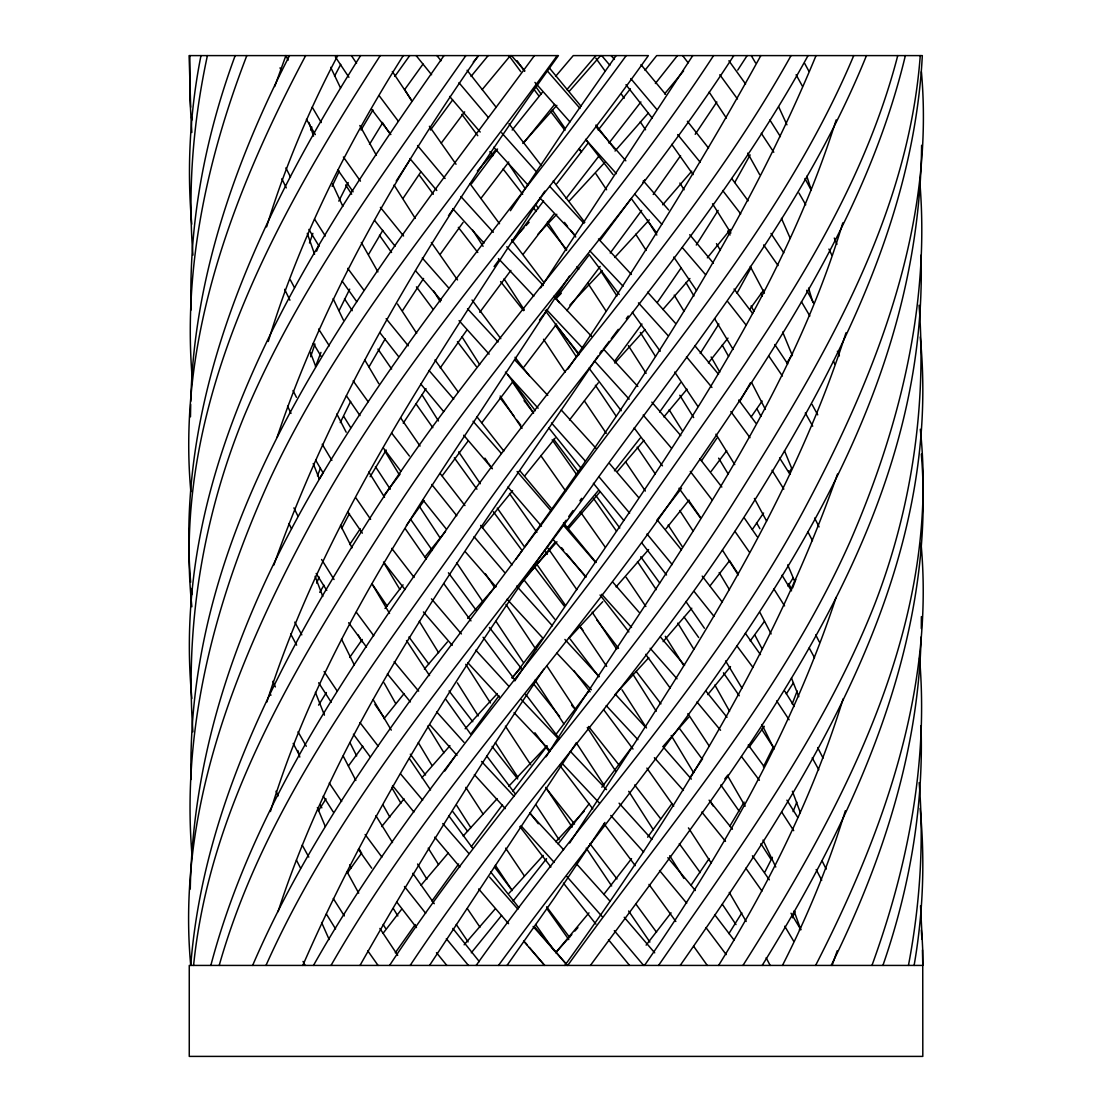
<?xml version="1.0" encoding="UTF-8"?>
<svg xmlns="http://www.w3.org/2000/svg" width="1112" height="1112" viewBox="0 0 1112 1112"><rect width="100%" height="100%" fill="white"/><g stroke="black" fill="none" stroke-linecap="round" stroke-linejoin="round"><path stroke-width="1.5" d="M921.375 616.618L921.292 628.502M921.612 145.297C918.29 471.085 679.043 718.922 498.482 965.424M190.486 416.805L190.694 404.365M190.263 889.058C196.588 557.293 442.937 307.148 626.209 55.6M189.888 55.6L189.777 95.66L191.834 132.495M190.777 401.265C193.724 279.904 234.479 162.672 289.523 55.6M921.111 636.967C918.387 751.809 881.802 863.218 831.178 965.424M360.622 55.6C261.667 212.267 174.792 391.938 190.666 582.285M200.98 55.6C189.971 110.991 186.774 167.926 191.764 224.179M920.263 55.6C907.823 221.288 818.946 367.043 732.502 504.25C629.906 666.547 495.007 805.144 389.575 965.424M193.585 965.424C210.446 799.028 302.798 654.301 390.91 516.76C494.798 355.395 629.489 216.673 733.795 55.6M914.106 965.424C923.099 913.661 925.184 860.716 920.111 808.424M908.448 965.424C919.888 905.293 924.114 843.674 919.151 782.612M207.402 55.6C193.321 120.986 187.594 188.373 192.946 255.121M905.363 55.6C865.998 219.954 767.836 360.955 673.274 497.981C563.798 657.206 427.314 797.109 331.015 965.424M897.745 55.6C854.711 221.635 747.667 359.579 651.451 497.995C541.808 655.997 408.271 797.234 313.487 965.424M210.835 965.424C254.245 800.918 355.117 660.625 451.013 523.015C560.976 364.722 696.849 224.707 791.035 55.6M219.203 965.424C267.005 796.859 378.692 657.901 477.562 516.76C586.371 362.067 716.879 222.275 808.049 55.6M268.256 341.467C299.072 240.275 346.735 144.782 403.267 55.6M846.01 332.78C786.837 518.387 674.914 681.072 569.692 842.979M845.37 810.704C829.024 863.996 807.743 915.76 782.459 965.424M266.588 226.904C284.686 167.69 308.844 110.366 337.714 55.6M266.81 702.145C325.19 518.484 436.96 358.356 540.321 197.825M843.146 698.822C814.095 792.856 770.463 881.969 718.588 965.424M842.799 222.859C783.779 420.169 654.064 585.093 546.075 756.785M270.425 811.551C311.443 675.971 385.753 554.068 463.829 437.058L569.427 276.123M836.182 119.874C770.588 328.248 633.631 501.303 514.814 680.878M836.113 597.339C792.592 729.361 723.453 851.57 644.501 965.424M310.637 356.743L314.96 343.997M277.166 437.058C323.078 300.073 395.844 173.555 478.41 55.6L189.096 55.6L190.694 107.183M309.483 243L312.875 233.367M278.042 911.687C344.928 705.759 479.105 533.093 598.256 355.715M882.914 965.424C909.533 888.571 923.808 807.062 920.986 725.622M273.83 565.105C338.854 380.596 444.73 213.587 558.433 55.6L478.702 55.6L473.267 62.063M837.503 474.018C775.203 651.785 674.497 813.331 564.854 965.424M274.706 86.527L285.895 55.6M837.266 950.691L832.096 965.424M871.961 965.424C907.545 867.416 928.506 762.415 919.513 657.887M235.174 55.6C205.247 136.734 188.512 223.29 191.139 309.942M315.433 366.835L320.951 352.393M797.207 690.927L792.217 703.91M246.822 55.6C207.263 158.126 182.882 268.659 192.293 378.97M792.606 587.998L795.803 579.56M310.693 130.048L311.846 127.032M317.462 475.825L320.367 468.347M796.831 802.141L793.064 811.607M316.628 251.173L318.532 246.377M799.389 929.841L800.64 926.713M316.642 583.133L319.144 577.031M792.439 917.803L795.01 911.548M866.457 55.6C803.128 211.975 695.111 343.9 597.005 479.175C484.137 639.15 346.583 784.863 265.99 965.424M816.027 55.6C743.038 232.477 636.328 392.647 524.53 546.965L497.259 508.073M853.738 55.6C787.588 212.948 674.192 342.913 574.348 479.23C462.119 637.301 330.028 785.517 252.632 965.424M302.798 965.424C371.908 806.867 465.261 660.25 566.119 520.221M332.113 186.343L339.313 171.109M340.258 422.63L350.641 401.46M773.549 746.472L763.402 766.877M339.118 310.582L349.71 289.148M338.799 201.119L348.195 182.549M772.395 857.31L764.917 871.989M815.61 965.424C882.038 835.696 934.803 691.372 921.014 543.337M341.606 528.589L349.474 513.522M334.531 76.172L340.731 64.385M305.661 55.6C234.868 188.998 176.752 337.951 190.861 491.712M751.003 267.742L737.061 293.165M750.141 154.915L734.712 182.549M444.008 55.6C311.819 244.014 168.496 456.559 191.876 698.461M760.83 55.6C701.783 163.186 636.356 267.102 568.023 368.989M369.031 366.835L385.252 338.729M750.447 382.848L739.786 401.46M360.01 965.424C417.25 864.219 479.355 765.862 543.851 669.146M368.586 254.384L382.792 230.365M744.123 802.141L729.667 826.438M361.025 130.048L372.965 109.949M370.115 476.714L386.198 450.054M789.061 472.767L792.022 467.749M319.728 592.335L323.967 585.204M369.504 144.351L382.514 123.057M792.536 353.755L786.935 362.915M319.227 479.133L323.036 472.878M318.574 705.133L326.4 692.54M741.857 912.855L728.888 933.607M718.13 210.404L696.265 245.043M718.866 323.995L700.212 353.463M762.165 965.424C856.601 812.789 936.526 637.857 921.334 454.057M793.287 577.698L788.005 586.177M742.955 965.424C843.911 805.769 941.225 624.722 920.305 429.26M318.449 810.717L326.011 798.847M793.412 682.796L786.309 693.93M396.233 181.02L409.577 160.434M380.248 55.6C274.414 219.078 170.609 404.698 191.876 606.749M402.558 310.582L423.589 278.445M403.225 423.185L426.063 388.644M747.125 55.6L737.742 70.098M599.896 353.185L601.55 350.655M510.408 210.696L566.814 126.24L616.117 55.6M692.776 55.6L540.668 287.855M575.613 743.942L429.538 965.424M604.914 822.449L554.249 898.121L507.002 965.424M402.989 198.45L420.739 172.082M713.57 55.6C607.43 218.355 470.404 358.439 366.849 523.015C281.795 657.498 203.468 803.893 190.736 965.424C176.196 808.688 237.954 658.04 311.179 523.015C402.474 352.782 537.499 212.448 648.379 55.6L573.25 55.6L555.555 76.422M716.906 438.142L701.491 460.827M702.603 758.731L689.899 777.747M716.865 101.956L695.195 134.316M709.122 858.645L691.011 885.249M349.682 544.505L360.26 528.812M541.224 196.49L544.824 191.111M410.161 965.424C517.275 803.559 654.12 663.447 756.091 497.981C839.435 363.693 913.925 216.34 922.321 55.6L656.664 55.6L645.002 70.264M681.225 267.742L657.248 302.547M763.583 513.021L752.379 529.381M762.123 401.043L751.156 416.917M440.241 367.905L466.665 330.389M349.668 657.442L362.29 639.456M680.572 155.68L653.217 194.475M680.197 965.424C808.452 781.388 943.282 571.818 920.236 337.005M347.319 873.115L361.567 853.112M444.814 770.963L456.24 754.645M394.829 76.422L409.716 55.6M404.643 89.627L423.046 64.037M516.024 559.141L521.973 550.621M680.447 382.848L659.638 412.065M406.436 525.337L424.033 500.622M658.554 965.424C738.173 849.929 823.088 735.463 874.796 604.011C911.34 509.31 926.796 406.422 919.054 305.188M440.157 254.384L463.106 222.386M395.288 952.789L415.221 924.558M579.908 500.775L581.618 498.343M763.624 290.107L749.613 309.511M672.037 803.489L647.629 837.211M465.872 55.6C385.197 171.317 298.739 285.409 244.056 416.43C203.426 515.843 185.023 624.652 192.918 731.863M448.497 215.714L453.237 209.028M568.705 516.58L573.014 510.505M431.915 901.067L458.63 863.982M764.305 726.317L749.001 747.347M430.455 130.048L452.612 99.969M764.431 621.344L750.197 640.943M641.958 323.995L614.394 361.483M348.431 765.959L362.832 746.249M643.014 182.354L644.946 179.685M470.807 734.226L498.968 695.792M476.144 965.424C585.704 811.26 718.255 672.565 806.951 504.25C877.132 371.797 934.942 224.402 921.417 71.724M641.693 210.404L610.21 253.049M441.269 143.087L464.649 111.867M479.772 312.291L510.894 270.397M534.427 55.6C377.135 269.785 184.787 497.314 191.055 779.498M590.416 965.424C743.956 755.715 929.173 530.799 921.014 255.121M557.168 55.6C457.644 193.863 342.413 323.522 269.938 479.175C216.882 595.921 181.353 724.44 191.889 853.641M471.557 183.689L497.537 149.008M630.365 199.687L600.508 239.789M471.349 846.607L502.457 804.866M632.367 746.472L601.814 787.24M567.718 965.424C666.519 827.787 780.527 697.919 850.013 541.78C898.704 429.774 929.771 307.12 919.999 184.286M494.103 266.532L499.066 259.833M384.418 494.854L400.111 474.087M442.201 475.825L468.36 440.672M626.264 318.685L628.238 316.016M726.734 450.68L711.166 471.391M671.05 912.855L646.128 945.144M512.09 242.444L543.546 201.008M600.188 266.407L566.814 310.582M481.899 422.63L511.951 382.848M385.016 608.5L403.058 584.856M618.286 329.347L611.252 338.673M512.173 678.125L541.85 639.136M681.531 488.251L656.733 520.388M589.207 690.58L556.097 734.254M480.87 198.45L508.754 161.977M588.387 255.843L555.819 298.655M524.1 366.835L556.639 323.995M609.223 341.328L603.149 349.307M512.674 791.341L546.756 746.513M383.042 933.329L401.654 909.241M729.514 560.768L710.082 585.802M631.547 858.645L603.733 894.493M523.071 254.356L553.776 214.38M539.515 320.02L545.631 312.013M598.27 382.848L569.511 419.988M640.151 438.142L614.477 470.835M556.848 183.675L588.415 142.684M589.388 803.489L558.085 843.925M566.105 198.45L599.229 155.68M608.973 143.1L640.915 101.956M727.985 338.104L708.413 362.915M598.187 130.048L630.393 88.779M546.576 858.645L513.105 901.067M512.173 130.048L542.225 92.491M381.694 826.577L404.059 798.847M724.76 778.956L727.873 775.008M655.371 83.497L677.444 55.6M730.431 229.433L707.343 257.831M689.037 500.066L665.991 528.77M730.501 666.602L707.774 694.625M523.53 143.087L554.638 104.431M384.015 718.63L404.087 693.596M424.659 557.348L445.481 531.425M555.166 438.142L524.794 475.825M501.595 915.468L471.307 952.789M522.765 581.59L554.679 542.698M471.029 76.422L488.168 55.6M482.149 89.627L510.408 55.6M482.33 527.811L512.59 490.726M588.985 912.855L555.611 952.789L571.846 934.483M683.602 70.918L664.615 93.881M687.035 389.172L663.878 416.917M598.187 490.726L567.148 527.811M421.087 885.152L448.164 853.112M691.789 608.222L663.099 641.652M566.884 89.627L595.879 55.6M691.761 171.165L662.752 204.803M424.409 669.049L447.399 641.93M648.63 549.578L616.076 586.886M464.135 944.811L494.896 909.241M599.702 492.227L568.288 528.77M617.466 471.391L643.973 440.38M648.393 112.993L615.047 151.023M421.837 777.788L449.957 745.693M689.913 278.486L662.877 309.511M467.679 618.425L495.813 586.093M688.759 717.129L663.099 746.402M600.633 55.6L569.261 91.337M496.23 149.369L477.368 170.942M556.959 541.78L528.019 574.515M574.89 931.036L577.92 927.603M556.848 105.348L522.848 143.434M463.176 836.029L497.175 798.666M509.115 893.172L543.24 855.406M645.043 329.541L614.811 363.096M648.81 657.678L614.992 694.541M649.325 219.815L614.686 257.47M465.163 728.777L497.314 693.596M604.845 162.366L569.344 200.911M602.76 601.689L568.857 638.496M512.006 677.639L521.069 667.812M555.805 841.728L584.273 811.093M526.018 225.611L529.131 222.275M512.535 240.081L523.933 227.849M508.74 786.253L547.076 745.693M556.806 214.268L537.958 234.243M602.245 270.744L569.858 305.077M556.042 298.767L561.31 293.248M543.407 285.506L506.766 246.739M553.915 296.556L591.64 336.408M558.572 738.938L521.389 699.656M570.345 751.337L606.499 789.631M550.301 750.934L514.05 712.639M575.154 235.341L539.612 197.575M589.819 250.839L623.081 286.229M563.145 764.458L599.257 802.947M533.829 296.195L498.426 258.568M546.395 309.511L582.994 348.529M591.348 689.76L556.931 653.175M606.207 705.592L637.899 739.647M529.91 813.358L563.603 849.693M514.078 796.4L481.552 761.456M598.492 238.969L631.394 274.442M583.981 223.387L549.773 186.413M604.108 349.724L637.843 386.462M514.634 359.718L547.771 395.399M543.212 638.496L507.086 599.215M499.357 697.002L467.707 662.599M498.12 341.954L467.526 308.733M508.684 686.076L475.769 650.131M493.325 232.283L460.882 196.532M594.406 360.858L629.17 399.152M484.026 243.083L452.779 208.708M619.078 803.184L651.924 839.449M528.186 185.273L493.631 147.229M561.226 409.98L596.115 448.386M598.937 676.416L564.896 639.456M638.469 302.853L667.839 335.379M615.881 694.819L644.877 726.525M610.78 815.457L643.612 852.056M505.334 808.632L474.337 774.619M552.442 625.861L516.635 586.093M520.944 825.716L554.221 862.412M647.573 292.136L675.429 323.258M576.127 863.398L610.085 901.207M463.954 742.316L436.627 711.847M505.404 372.089L538.152 408.215M535.664 170.942L501.665 132.787M489.141 354.13L459.061 320.631M654.37 757.689L683.435 790.465M616.382 173.667L585.815 139.639M634.896 194.225L661.779 224.249M551.482 422.977L585.301 461.021M631.547 627.474L601.745 594.294M448.497 287.716L422.31 258.012M586.274 576.989L552.845 539.181M495.994 586.886L465.65 552.164M457.018 755.423L430.122 725.01M569.942 121.889L534.928 82.399M650.145 648.282L677.027 678.793M663.113 746.819L691.358 779.109M566.62 876.256L602.287 916.747M651.84 402.127L680.808 435.626M452.25 645.349L423.408 611.947M489.627 877.132L517.942 909.241M533.135 926.449L567.412 965.424M473.031 421.226L501.373 453.501M595.726 126.393L625.847 160.809M524.822 70.918L511.437 55.6M609.737 463.773L638.58 497.467M441.228 300.448L415.554 270.744M461.397 633.923L431.456 598.84M468.541 853.112L442.757 823.547M580.019 108.434L547.465 71.098M643.278 180.769L668.632 209.973M480.203 132.036L449.609 96.438M643.167 415.026L671.412 448.094M612.99 582.354L639.011 612.225M453.738 399.138L429.037 370.477M595.559 562.366L564.243 526.198M504.542 572.374L474.032 536.665M624.221 917.275L654.718 952.831M566.314 964.16L534.816 927.158M682.268 247.517L705.495 274.608M517.094 471.502L550.732 510.505M541.516 526.157L507.92 487.014M523.599 941.086L544.658 965.424L529.395 947.48M436.78 190.5L409.925 158.585M508.559 923.697L478.647 888.961M667.839 857.686L695.361 890.503M611.113 55.6L614.408 59.436M488.307 117.427L458.964 82.705M598.798 476.589L629.642 513.118M660.431 636.995L684.561 665.351M614.297 930.661L643.626 965.424M445.106 178.518L417.542 145.547M601.661 55.6L609.862 65.247M686.479 356.799L711.944 387.435M492.394 468.791L463.718 435.237M422.657 800.167L400.556 773.855M630.768 78.577L656.58 109.171M549.258 67.818L580.978 106.21M694.75 345.596L718.547 374.299M659.527 870.487L686.716 903.236M459.909 867.026L434.722 837.155M696.946 701.936L720.548 730.264M418.654 691.136L394.135 661.668M410.397 701.936L387.379 673.914M689.732 234.701L713.404 263.183M551.024 508.031L520.055 470.974M640.971 64.635L665.56 94.298M443.716 411.621L420.697 383.904M525.072 942.309L527.227 944.894M403.587 235.994L380.387 207.36M563.492 522.89L596.046 562.463M468.444 965.424L446.315 938.695M408.299 345.832L386.128 318.685M561.546 547.674L563.617 550.176M479.369 961.644L452.834 928.437M646.989 533.982L672.232 564.604M566.592 553.776L585.385 576.725M701.797 812.038L725.497 841.353M709.095 800.167L732.447 829.218M629.559 965.424L608.5 939.723M677.667 134.58L700.296 162.366M431.609 74.754L416.124 55.6M658.04 520.972L681.336 549.731M593.377 483.289L623.749 520.388M446.079 528.77L423.033 500.066M413.914 812.038L392.522 785.558M446.815 965.424L436.474 952.678M395.135 246.225L374.549 220.371M705.995 691.136L727.012 717.309M456.782 515.732L431.72 484.457M581.187 468.347L548.8 427.911M518.859 907.628L490.726 871.989M625.973 84.721L652.174 118.081M694.402 591.82L714.057 616.437M436.905 55.6L441.047 60.771M699.754 458.63L721.841 487.056M503.861 451.055L476.798 416.625M404.99 589.541L383.515 562.019M595.893 924.086L563.409 883.081M425.674 913.258L404.462 886.486M687.383 121.264L708.539 148.091M556.111 325.121L577.753 352.323M559.628 716.489L533.857 684.214M727.846 301.741L746.11 325.093M566.8 249.839L546.784 224.707M600.049 595.003L628.864 631.95M480.648 525.378L512.132 564.91M546.645 788.853L574.529 824.048M571.637 705.203L573.778 707.899M588.554 726.483L619.398 765.459M585.565 139.32L613.073 174.612M467.082 70.264L496.299 107.447M533.148 207.485L536.29 211.461M523.613 310.679L500.595 281.572M641.638 542.698L666.519 574.987M398.43 356.368L380.054 332.891M521.042 668.048L489.391 627.488M414.123 577.42L391.716 548.369M378.233 746.249L359.968 722.578M523.738 579.56L554.763 619.148M464.941 505.571L440.116 473.448M517.692 778.928L492.088 746.402M722.647 190.5L740.717 213.893M595.949 125.017L614.547 149.008M522.723 194.239L503.097 168.996M690.288 471.391L712.222 500.066M416.472 927.561L396.65 901.874M714.613 914.592L734.031 940.029M390.785 134.58L371.547 109.171M702.214 576.113L722.383 602.287M535.317 410.731L507.725 374.841M409.424 456.059L391.646 433.082M734.031 289.009L752.699 313.528M477.785 252.48L458.352 227.348M529.368 375.828L515.023 357.286M579.741 626.125L582.91 630.198M634.646 784.961L660.681 818.821M589.888 843.66L617.007 878.939M472.795 721.73L449.067 690.941M508.99 123.766L541.266 165.521M550.899 867.026L519.832 826.55M398.346 121.264L379.081 95.576M524.044 400.64L525.962 403.128M526.921 404.365L533.635 413.066M573.75 670.564L590.111 691.872M538.305 823.756L529.965 812.955M553.178 181.02L584.815 222.386M564.465 222.358L567.537 226.361M570.609 230.351L575.738 237.009M741.495 756.563L759.399 780.276M564.27 606.137L534.149 566.592M705.939 927.561L726.219 954.61M579.282 149.022L581.326 151.691M618.55 648.379L596.685 619.759M570.22 639.136L598.937 676.86M564.979 130.368L550.774 111.686M489.85 151.691L492.894 155.694M636.217 671.439L660.959 703.854M515.426 794.024L486.75 756.007M373.771 635.758L356.327 612.225M738.743 400.028L755.91 423.213M554.207 295.987L559.308 302.659M544.018 282.601L511.562 239.789M476.297 366.515L457.421 341.662M363.971 290.288L347.708 268.353M559.086 738.34L525.754 694.402M549.384 751.795L534.886 732.725M559.767 765.403L592.849 808.924M588.999 254.356L619.217 294.499M578.838 354.797L545.255 310.582M588.985 368.169L621.205 410.731M736.853 645.836L752.991 667.478M500.817 338.673L472.016 299.99M553.637 439.24L578.143 471.724M499.983 397.679L514.189 416.43M400.904 471.391L383.432 448.094M682.657 55.6L688.12 62.828M730.82 411.537L750.002 437.683M546.617 906.794L569.58 937.333M517.01 420.197L520.791 425.201M603.566 709.567L632.992 749.029M475.908 609.821L448.428 572.791M366.473 647.059L348.64 622.748M381.902 857.116L365.125 834.514M634.132 427.911L662.474 465.845M515.203 680.377L483.039 637.245M604.108 823.839L635.258 865.678M510.714 888.627L494.52 867.054M452.792 811.565L467.554 831.22M369.976 756.563L353.407 734.198M631.199 198.45L656.705 233.034M533.677 88.988L538.681 95.66M477.757 135.706L461.883 114.355M679.001 727.79L701.144 757.661M522.028 550.44L493.38 511.756M433.11 309.344L416.444 286.854M748.251 744.943L763.638 765.959M472.447 847.942L448.706 815.652M719.812 74.754L737.478 98.982M731.738 178.518L748.14 200.827M499.538 223.734L470.015 183.689M433.346 194.239L419.683 175.64M645.697 654.329L670.188 688.106M545.519 551.76L547.382 554.262M595.851 495.493L619.815 528.019M636.036 904.264L656.553 932.231M428.773 664.003L408.966 636.967M520.736 71.627L508.921 55.6M457.935 391.674L434.973 359.94M425.576 775.022L410.314 754.2M728.902 60.771L745.582 83.984M360.455 181.145L343.386 157M679.279 843.66L700.268 872.628M679.015 488.251L700.421 517.928M470.974 620.885L443.771 583.578M517.108 60.715L518.984 63.287M632.297 312.291L660.236 351.253M368.169 401.752L353.143 380.874M648.991 884.415L675.846 921.473M595.81 58.158L605.067 71.001M519.916 64.566L524.572 71.001M640.734 556.751L659.625 582.91M752.435 855.781L769.351 879.801M476.937 489.21L454.308 457.824M470.723 734.226L446.009 699.587M745.804 868.18L761.984 891.073M434.264 903.695L412.802 873.309M671.717 144.351L693.082 174.612M356.771 301.741L342.121 281.072M646.864 768.1L673.733 806.2M763.638 244.932L778.066 265.573M745.346 633.284L760.469 654.62M568.788 939.584L546.812 908.518M554.096 950.593L535.553 924.461M353.13 191.806L337.826 169.914M371.7 868.18L358.384 849.387M456.031 164.242L429.385 126.281M457.518 279.932L431.345 242.458M684.088 617.035L698.656 637.496M693.568 946.187L707.274 965.424M535.72 86.527L541.266 94.325M391.563 252.48L379.47 235.285M720.826 784.961L739.035 810.995M432.359 550.44L410.578 519.262M685.868 601.481L704.424 628.238M576.252 474.018L552.136 439.782M432.832 427.703L416.027 403.92M420.058 446.051L400.695 417.931M378.066 965.424L367.711 950.732M734.935 531.369L749.418 552.164M593.474 498.357L616.507 531.161M565.674 491.031L540.752 455.545M580.283 511.728L605.053 546.909M370.63 519.332L355.923 497.94M362.359 533.148L347.653 511.77M509.505 493.492L536.874 532.384M537.388 565.105L565.438 605.275M426.257 559.03L405.213 528.631M744.553 518.345L757.147 536.665M547.994 548.188L576.85 589.68M359.996 415.596L346.36 395.761M384.252 717.838L374.869 704.382M673.775 257.053L696.501 290.496M552.317 110.032L565.118 128.464M688.773 500.497L700.032 516.76M769.017 356.368L782.403 376.023M723.453 672.788L739.258 695.764M391.632 369.003L377.955 349.112M621.497 94.325L624.207 98.245M488.279 463.037L491.657 467.93M387.198 606.137L372.965 585.162M430.552 789.951L409.466 758.731M397.721 955.319L379.873 928.437M484.915 458.158L487.445 461.827M480.342 483.72L458.7 451.861M649.894 942.059L628.627 911.006M468.11 941.906L456.24 924.461M341.676 801.488L329.277 783.057M674.706 372.061L697.947 406.519M385.892 127.699L390.465 134.371M533.301 412.649L512.173 381.527M479.981 927.199L467.276 908.518M626.098 577.239L645.863 606.499M522.014 428.398L500.192 395.997M709.136 92.087L726.386 118.081M774.8 344.539L787.727 363.985M637.468 561.588L656.288 589.68M687.883 713.64L709.386 746.305M579.199 625.389L606.665 666.394M337.256 691.136L324.078 671.509M579.658 149.675L581.465 152.344M637.134 447.135L655.343 474.018M625.472 461.688L645.349 491.031M606.248 433.346L584.453 401.015M382.264 122.362L384.988 126.365M348.932 77.298L335.337 56.879M722.327 904.264L735.991 924.6M524.35 875.908L505.64 848.15M411.398 99.969L392.327 71.502M616.27 416.361L595.365 385.266M592.168 612.184L616.715 649.186M611.669 885.972L586.246 848.15M776.621 700.894L789.103 719.756M485.402 573.778L494.451 587.233M429.552 675.609L406.505 640.568M512.243 890.573L495.34 865.289M770.977 233.409L783.807 252.841M640.276 121.861L645.572 129.784M416.68 333.35L397.512 303.993M505.988 604.414L535.817 649.186M482.775 601.606L456.601 562.672M761.289 133.301L773.799 152.274M595.865 173.694L606.596 189.777M508.087 163.005L525.045 188.428M688.453 827.898L711.207 862.995M495.966 621.302L523.21 662.279M572.166 827.119L545.658 787.365M331.237 702.284L318.657 682.796M536.679 205.901L538.472 208.583M559.072 839.699L536.179 805.171M547.438 222.052L566.244 250.409M576.127 356.424L555.236 324.885M565.202 372.117L543.504 339.257M440.408 538.417L419.71 506.863M390.27 489.21L375.439 466.609M668.131 525.072L682.462 546.909M351.406 55.6L356.549 63.342M325.343 235.994L314.529 219.106M535.011 680.127L563.909 723.968M576.961 266.644L578.754 269.354M781.68 812.038L793.704 830.664M546.729 665.699L575.752 709.873M530.716 764.778L505.418 726.15M587.65 282.893L606.248 311.374M679.724 510.505L693.193 531.161M415.262 218.383L394.051 185.009M351.684 194.239L345.637 184.94M576.169 742.607L604.094 785.225M729.389 560.504L737.52 572.958M761.539 729.083L773.313 747.278M517.817 777.232L495.327 742.607M524.35 310.012L504.056 278.834M352.24 310.679L344.498 298.767M587.275 727.484L615.853 771.422M329.319 345.832L318.602 329.027M482.983 813.887L465.803 787.365M712.528 203.774L730.89 233.034M601.175 271.592L616.979 295.987M722.48 550.176L738.243 574.987M621.983 689.76L646.503 727.957M635.73 234.201L646.155 250.409M779.582 457.908L789.033 472.878M760.914 843.66L770.602 858.756M769.865 119.985L780.402 136.623M772.02 470.265L783.821 489.113M773.91 588.999L784.572 605.901M786.921 800.167L797.693 817.32M479.633 364.555L461.925 336.727M344.331 915.927L333.28 898.524M628.349 345.596L646.114 373.382M438.448 420.962L422.004 394.746M628.725 791.341L653.314 829.774M490.42 702.965L465.747 664.323M483.081 246.35L472.711 230.142M665.296 636.286L683.38 665.032M632.742 673.983L656.261 711.249M334.045 579.505L321.604 559.503M470.876 827.759L456.518 805.171M392.508 842.576L375.87 815.652M384.516 497.259L368.795 472.002M333.28 812.038L323.231 796.136M647.434 220.162L656.817 235.035M715.919 434.208L734.754 464.621M640.331 332.46L655.482 356.424M478.229 715.933L457.38 682.879M326.761 590.416L316.169 573.458M438.545 864.566L428.203 848.15M669.132 409.758L682.407 430.886M335.574 928.909L326.386 914.036M784.794 691.136L794.343 706.523M669.716 855.74L683.922 878.424M677.792 623.123L693.805 649.186M426.938 879.203L417.57 864.024M679.905 183.063L684.088 189.777M443.966 752.796L427.606 726.15M679.779 395.26L693.666 417.598M319.102 246.225L308.872 229.433M350.739 427.703L343.761 416.43M725.594 660.917L741.954 688.106M398.805 473.934L384.585 450.624M438.587 652.688L419.266 621.302M714.571 318.63L733.142 349.446M391.285 730.139L373.118 699.587M411.801 101.136L404.546 89.335M791.021 913.258L800.64 929.326M397.874 915.996L393.314 908.518M674.192 295.097L684.116 311.374M782.028 575.224L791.494 590.903M389.547 613.463L371.936 583.786M440.324 301.88L433.736 291.024M671.203 735.477L693.652 772.743M718.616 458.158L728.193 474.018M719.186 572.555L729.43 589.68M784.738 926.213L793.593 941.086M378.831 383.751L364.75 359.94M331.876 460.396L322.216 444.244M399.833 589.416L383.765 562.672M315.321 134.58L306.425 119.345M431.859 765.251L418.293 742.607M321.257 122.542L312.222 107.155M321.118 356.368L313.334 343.316M383.195 924.461L385.447 928.214M801.432 301.741L809.856 316.003M685.882 282.434L693.957 295.987M729.25 892.408L746.194 921.473M727.901 776.273L745.151 806.2M323.008 472.767L315.683 460.215M400.932 803.281L391.632 787.365M306.3 746.249L298.016 731.793M751.267 55.6L755.493 62.828M716.489 243.653L720.395 250.409M799 193.099L805.741 204.803M377.927 271.898L361.317 242.458M711.11 356.98L719.798 372.117M376.398 155.346L359.815 125.517M709.984 800.64L713.042 805.936M747.695 153.15L759.663 174.612M301.811 634.869L294.763 622.136M806.645 290.288L813.873 303.201M805.283 412.941L812.719 426.202M714.849 685.02L729.569 711.249M389.881 817.139L383.126 805.171M395.663 703.521L384.113 682.879M358.717 893.172L347.152 871.989M796.095 74.754L802.433 86.236M722.244 345.081L728.582 356.424M812.233 757.87L818.779 769.726M756.521 522.654L759.927 528.728M308.816 857.116L302.255 845.134M727.804 230.976L730.056 235.035M809.216 647.935L814.498 657.706M750.239 266.407L764.417 293.165M754.395 498.454L766.571 521.055M812.024 404.365L817.723 414.845M296.626 645.141L290.677 633.951M804.629 63.342L808.827 71.098M804.949 178.518L811.315 190.347M359.065 848.664L361.539 853.21M760.066 612.726L771.144 633.909M355.854 780.457L343.177 756.007M299.434 755.243L293.165 743.4M290.399 279.974L294.513 287.716M751.768 382.848L765.403 409.411M757.022 408.938L760.942 416.361M817.64 747.57L823.061 758.078M352.031 547.841L340.522 525.378M751.073 305.939L753.936 311.374M755.062 635.452L762.248 649.186M766.14 957.766L770.171 965.424M346.18 432.207L336.839 413.984M358.272 634.924L361.873 641.749M816.166 869.514L821.726 880.287M349.724 864.788L351.322 867.833M807.938 531.897L812.455 540.696M354.325 664.99L341.495 639.136M303.034 961.407L305.105 965.424M296.431 860.118L300.56 868.18M814.623 518.067L819.085 526.893M290.496 177.003L285.895 167.898M356.674 755.924L349.919 742.607M761.942 724.524L774.077 749.029M815.721 634.869L819.308 641.93M760.9 293.276L762.262 295.987M293.012 390.534L296.445 397.318M822.199 861.105L826.188 869.111M286.27 187.886L281.836 178.74M289.926 300.198L284.644 289.328M291.497 528.77L288.925 523.557M762.985 840.074L775.773 867.026M343.358 320.02L333.127 298.655M788.742 470.974L790.229 474.018M340.564 88.029L330.695 67.332M297.724 515.732L293.915 507.892M788.7 583.564L791.674 589.68M291.01 413.4L287.577 406.172M342.844 206.359L332.377 183.689M828.94 249.06L831.873 255.26M778.72 106.905L786.935 124.808M833.402 361.08L834.89 364.222M329.166 939.515L321.59 922.487M781.458 218.383L790.243 238.371M285.951 55.6L288.077 60.243M320.59 805.171L321.813 807.826M280.029 67.86L281.433 70.918M272.871 681.322L275.387 686.938M325.274 826.438L317.365 807.548M275.998 791.216L278.07 795.956M782.667 332.029L792.369 355.604M834.292 238.065L836.947 244.292M787.713 564.868L794.802 581.604M837.392 351.281L839.393 355.937M784.474 450.777L791.702 468.347M324.426 715.141L315.405 692.373M319.102 478.396L313.209 463.523M791.466 678.07L798.847 696.71M269.771 692.54L270.897 695.32M322.8 596.449L315.085 576.308M792.383 791.244L800.376 812.719M315.627 366.209L310.401 352.435M794.037 910.95L800.876 929.841M314.599 254.245L307.26 233.367M313.57 136.109L308.955 122.501M806.826 176.196L810.898 188.915M808.563 288.077L812.928 302.547M297.891 750.558L299.795 757.091M191.778 594.712L191.181 588.498M191.528 116.843L191.82 120.068M920.527 905.78L922.738 950.079L922.807 1056.4L189.262 1056.4L189.262 965.424L922.807 965.424L922.446 949.995M921.32 929.979L921.917 939.209"/></g></svg>
